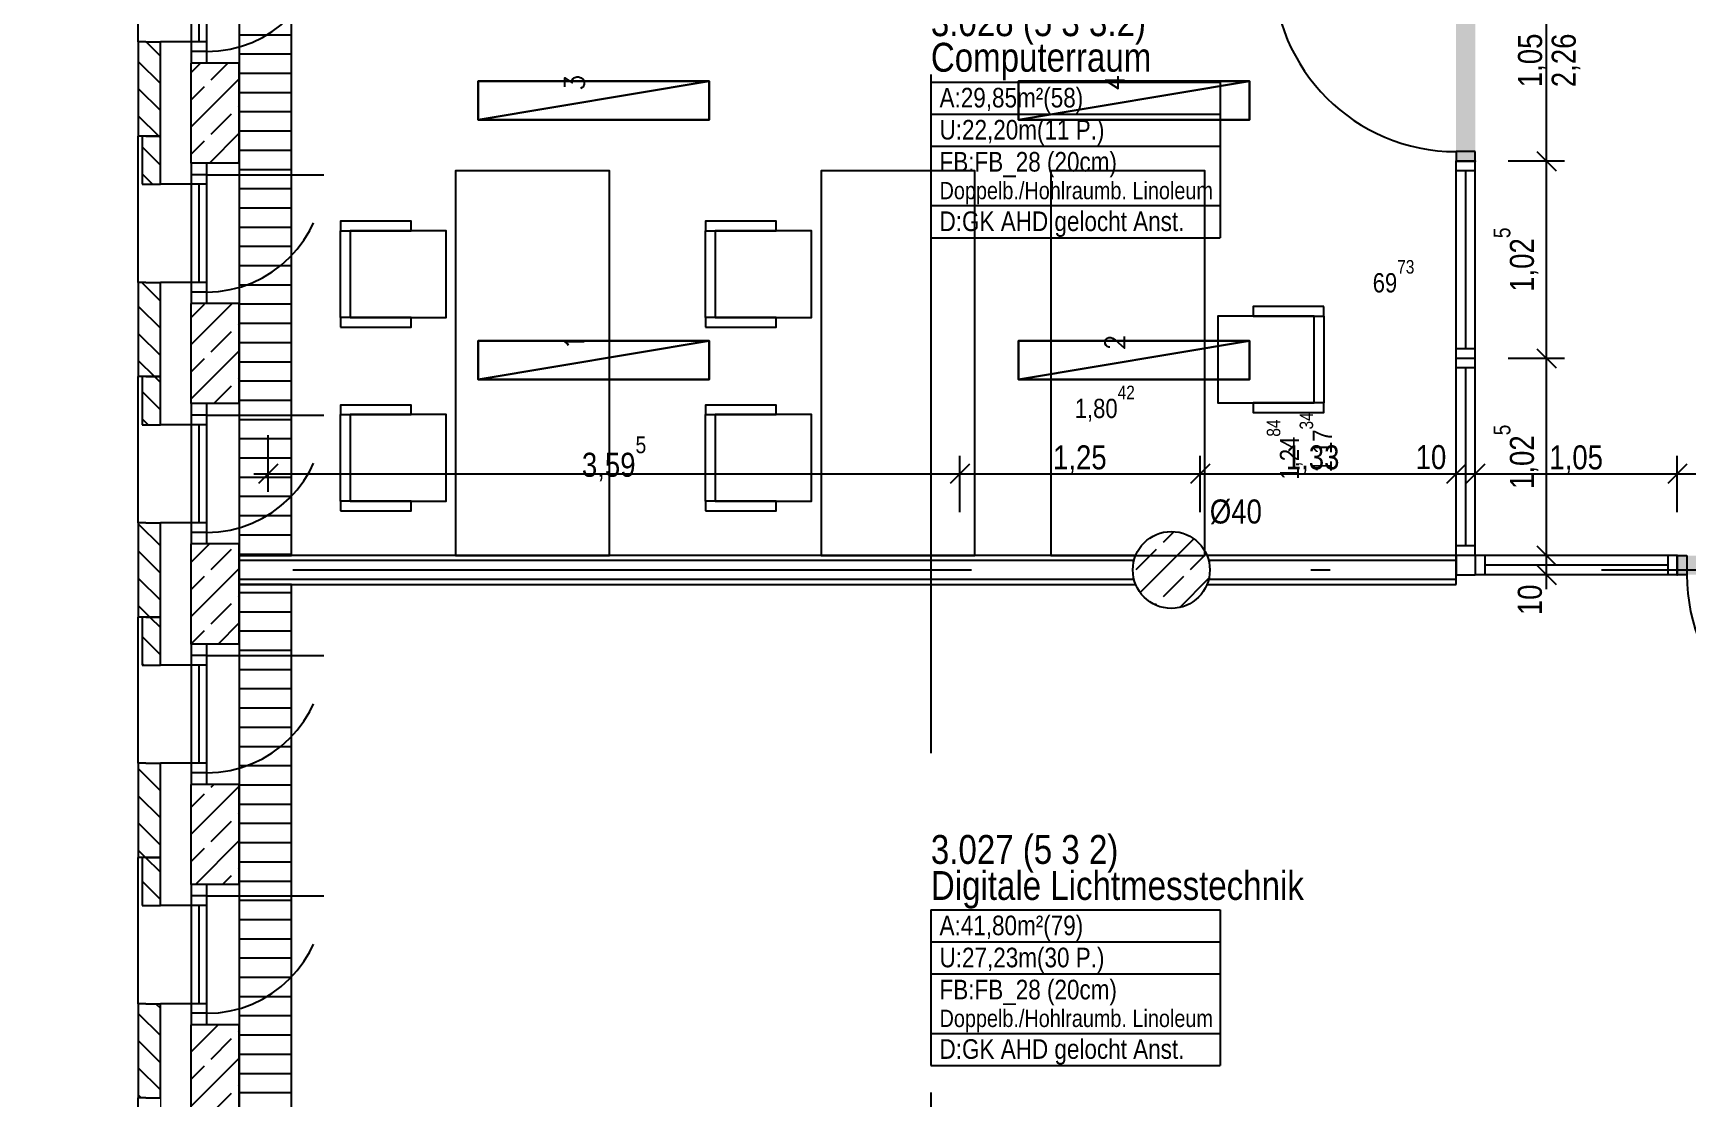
# Model space of a CAD drawing. Extents: x 0.1 to 69.2, y -3.1 to 71.7.
# Drawn here: x 25.14 to 33.74, y 6.28 to 11.82 of the extents above; entities that cross this region are included whole.
import ezdxf

# ---------------------------------------------------------------- set-up
doc = ezdxf.new("R2010")
doc.units = 0
doc.header["$MEASUREMENT"] = 0
doc.linetypes.add('Strichlinie oben', pattern=[0.0012, 0.0007, -0.0005])
doc.linetypes.add('Strichpunktlinie', pattern=[0.006703, 0.003528, -0.001764, 0, -0.001411])
for name, color, linetype in [('A11 Achsen.A', 7, 'Continuous'), ('A22 Stütze.TK', 7, 'Continuous'), ('A27 Unterzug.TK', 7, 'Continuous'), ('A33 Beton Schnitt.TK', 7, 'Continuous'), ('A35 Mauer Schnitt.TK', 7, 'Continuous'), ('A35 Mauer Schnitt_Versatzstein.TK', 7, 'Continuous'), ('A43 Glaswand.NK', 7, 'Continuous'), ('A43 Leichte Trennwand.NK', 7, 'Continuous'), ('A48 Fenster.TU', 7, 'Continuous'), ('A54 Heizung Konvektoren.HT', 7, 'Continuous'), ('A71 Bem100.TX', 7, 'Continuous'), ('A74 Raumstempel.TX', 7, 'Continuous'), ('Möbel Computerraum', 7, 'Continuous'), ('rexp_Leuchten', 7, 'Continuous'), ('rexp_Leuchten_3d', 7, 'Continuous'), ('rexp_Leuchten_Besch', 7, 'Continuous')]:
    doc.layers.add(name, color=color, linetype=linetype)
doc.layers.get('rexp_Leuchten').off()
doc.styles.add('ERSTELLTER_STIL_1', font='ARIALN.TTF')
doc.styles.get("Standard").update_dxf_attribs({"font": 'txt', "bigfont": 'BIGFONT.SHX'})
pattern_1 = [(0, (-18.97232, -5.88776), (0, 0.1), [])]
pattern_2 = [(135, (-18.97232, -5.88776), (0.07071068, 0.07071068), [])]
pattern_3 = [(45, (-18.97232, -5.88776), (-0.14142136, 0.14142136), []), (45, (-19.04303, -5.81705), (-0.14142136, 0.14142136), [0.15, -0.05])]

# ---------------------------------------------------------------- blocks, each defined once
blk = doc.blocks.new('rexp_lib_72')
at = {"layer": 'rexp_Leuchten_Besch', "flags": 8}
blk.add_attdef('Label', (0.05, 0.05), '', height=0.1, dxfattribs=at)

msp = doc.modelspace()

# ---------------------------------------------------------------- hatches: boundary and pattern name
at = {"layer": 'A22 Stütze.TK', "linetype": 'Continuous', "ltscale": 1000}
h = msp.add_hatch(dxfattribs=at)
h.set_pattern_fill('BETON__STAHLBETON_0003', color=256, scale=100, style=0, pattern_type=2)
h.set_pattern_definition(pattern_3)
h.paths.add_polyline_path([(31.0616, 8.8295, 0.414214), (31.2616, 9.0295, 0.414214), (31.0616, 9.2295, 0.414214), (30.8616, 9.0295, 0.414214)], flags=0)
at = {"layer": 'A33 Beton Schnitt.TK', "linetype": 'Continuous', "ltscale": 1000}
h = msp.add_hatch(dxfattribs=at)
h.set_pattern_fill('BETON__STAHLBETON_0003', color=256, scale=100, style=0, pattern_type=2)
h.set_pattern_definition(pattern_3)
h.paths.add_polyline_path([(25.9666, 11.1445), (26.0466, 11.1445), (26.2166, 11.1445), (26.2166, 11.6645), (26.0466, 11.6645), (25.9666, 11.6645)], flags=0)
h = msp.add_hatch(dxfattribs=at)
h.set_pattern_fill('BETON__STAHLBETON_0003', color=256, scale=100, style=0, pattern_type=2)
h.set_pattern_definition(pattern_3)
h.paths.add_polyline_path([(25.9666, 9.8945), (26.0466, 9.8945), (26.2166, 9.8945), (26.2166, 10.4145), (26.0466, 10.4145), (25.9666, 10.4145)], flags=0)
h = msp.add_hatch(dxfattribs=at)
h.set_pattern_fill('BETON__STAHLBETON_0003', color=256, scale=100, style=0, pattern_type=2)
h.set_pattern_definition(pattern_3)
h.paths.add_polyline_path([(25.9666, 8.6445), (26.0466, 8.6445), (26.2166, 8.6445), (26.2166, 9.1645), (26.0466, 9.1645), (25.9666, 9.1645)], flags=0)
h = msp.add_hatch(dxfattribs=at)
h.set_pattern_fill('BETON__STAHLBETON_0003', color=256, scale=100, style=0, pattern_type=2)
h.set_pattern_definition(pattern_3)
h.paths.add_polyline_path([(25.9666, 7.3945), (26.0466, 7.3945), (26.2166, 7.3945), (26.2166, 7.9145), (26.0466, 7.9145), (25.9666, 7.9145)], flags=0)
h = msp.add_hatch(dxfattribs=at)
h.set_pattern_fill('BETON__STAHLBETON_0003', color=256, scale=100, style=0, pattern_type=2)
h.set_pattern_definition(pattern_3)
h.paths.add_polyline_path([(26.0466, 6.6645), (25.9666, 6.6645), (25.9666, 6.1445), (26.0466, 6.1445), (26.2166, 6.1445), (26.2166, 6.6645)], flags=0)
at = {"layer": 'A35 Mauer Schnitt.TK', "linetype": 'Continuous', "ltscale": 1000}
h = msp.add_hatch(dxfattribs=at)
h.set_pattern_fill('MW_HLZ_0003', color=256, scale=100, style=0, pattern_type=2)
h.set_pattern_definition(pattern_2)
h.paths.add_polyline_path([(25.6916, 11.2845), (25.8066, 11.2845), (25.8066, 11.7745), (25.6916, 11.7745)], flags=0)
h = msp.add_hatch(dxfattribs=at)
h.set_pattern_fill('MW_HLZ_0003', color=256, scale=100, style=0, pattern_type=2)
h.set_pattern_definition(pattern_2)
h.paths.add_polyline_path([(25.6916, 10.0345), (25.8066, 10.0345), (25.8066, 10.5245), (25.6916, 10.5245)], flags=0)
h = msp.add_hatch(dxfattribs=at)
h.set_pattern_fill('MW_HLZ_0003', color=256, scale=100, style=0, pattern_type=2)
h.set_pattern_definition(pattern_2)
h.paths.add_polyline_path([(25.6916, 8.7845), (25.8066, 8.7845), (25.8066, 9.2745), (25.6916, 9.2745)], flags=0)
h = msp.add_hatch(dxfattribs=at)
h.set_pattern_fill('MW_HLZ_0003', color=256, scale=100, style=0, pattern_type=2)
h.set_pattern_definition(pattern_2)
h.paths.add_polyline_path([(25.6916, 7.5345), (25.8066, 7.5345), (25.8066, 8.0245), (25.6916, 8.0245)], flags=0)
h = msp.add_hatch(dxfattribs=at)
h.set_pattern_fill('MW_HLZ_0003', color=256, scale=100, style=0, pattern_type=2)
h.set_pattern_definition(pattern_2)
h.paths.add_polyline_path([(25.6916, 6.2845), (25.8066, 6.2845), (25.8066, 6.7745), (25.6916, 6.7745)], flags=0)
at = {"layer": 'A35 Mauer Schnitt_Versatzstein.TK', "linetype": 'Continuous', "ltscale": 1000}
h = msp.add_hatch(dxfattribs=at)
h.set_pattern_fill('MW_HLZ_0003', color=256, scale=100, style=0, pattern_type=2)
h.set_pattern_definition(pattern_2)
h.paths.add_polyline_path([(25.8066, 11.0345), (25.8066, 11.2845), (25.7116, 11.2845), (25.7116, 11.0345)], flags=0)
h = msp.add_hatch(dxfattribs=at)
h.set_pattern_fill('MW_HLZ_0003', color=256, scale=100, style=0, pattern_type=2)
h.set_pattern_definition(pattern_2)
h.paths.add_polyline_path([(25.8066, 9.7845), (25.8066, 10.0345), (25.7116, 10.0345), (25.7116, 9.7845)], flags=0)
h = msp.add_hatch(dxfattribs=at)
h.set_pattern_fill('MW_HLZ_0003', color=256, scale=100, style=0, pattern_type=2)
h.set_pattern_definition(pattern_2)
h.paths.add_polyline_path([(25.8066, 8.5345), (25.8066, 8.7845), (25.7116, 8.7845), (25.7116, 8.5345)], flags=0)
h = msp.add_hatch(dxfattribs=at)
h.set_pattern_fill('MW_HLZ_0003', color=256, scale=100, style=0, pattern_type=2)
h.set_pattern_definition(pattern_2)
h.paths.add_polyline_path([(25.8066, 7.2845), (25.8066, 7.5345), (25.7116, 7.5345), (25.7116, 7.2845)], flags=0)
at = {"layer": 'A43 Glaswand.NK', "linetype": 'Continuous', "lineweight": 13, "ltscale": 1000}
for points in [[(32.6416, 11.1545), (32.6416, 12.4045), (32.5416, 12.4045), (32.5416, 11.1545)], [(34.9416, 9.0045), (34.9416, 9.1045), (33.6916, 9.1045), (33.6916, 9.0045)]]:
    msp.add_hatch(color=254, dxfattribs=at).paths.add_polyline_path(points, flags=0)
at = {"layer": 'A54 Heizung Konvektoren.HT', "linetype": 'Continuous', "ltscale": 1000}
h = msp.add_hatch(dxfattribs=at)
h.set_pattern_fill('HOLZ_SCHALUNG_LIEGEND__1_A2', color=256, scale=100, style=0, pattern_type=2)
h.set_pattern_definition(pattern_1)
h.paths.add_polyline_path([(26.4886, 9.1045), (26.4886, 13.8295), (26.2166, 13.8295), (26.2166, 9.1045)], flags=0)
h = msp.add_hatch(dxfattribs=at)
h.set_pattern_fill('HOLZ_SCHALUNG_LIEGEND__1_A2', color=256, scale=100, style=0, pattern_type=2)
h.set_pattern_definition(pattern_1)
h.paths.add_polyline_path([(26.4886, 4.1845), (26.4886, 8.9545), (26.2166, 8.9545), (26.2166, 4.1845)], flags=0)

# ---------------------------------------------------------------- linework, layer by layer
at = {"layer": 'A11 Achsen.A', "linetype": 'Strichpunktlinie', "ltscale": 1000}
for p, q in [((29.8116, 66.0295), (29.8116, -2.3405)), ((19.6916, 9.0295), (61.1816, 9.0295))]:
    msp.add_line(p, q, dxfattribs=at)
at = {"layer": 'A22 Stütze.TK', "linetype": 'Continuous', "ltscale": 1000}
msp.add_circle((31.0616, 9.0295), 0.2, dxfattribs=at)
at = {"layer": 'A27 Unterzug.TK', "linetype": 'Continuous', "ltscale": 1000}
for p, q in [((26.0466, 11.6645), (25.9666, 11.6645)), ((26.2166, 11.6645), (26.0466, 11.6645)), ((26.0466, 11.1445), (25.9666, 11.1445)), ((26.2166, 11.1445), (26.0466, 11.1445)), ((26.0466, 10.4145), (25.9666, 10.4145)), ((26.2166, 10.4145), (26.0466, 10.4145)), ((26.0466, 9.8945), (25.9666, 9.8945)), ((26.2166, 9.8945), (26.0466, 9.8945)), ((26.0466, 9.1645), (25.9666, 9.1645)), ((26.2166, 9.1645), (26.0466, 9.1645)), ((32.6416, 9.1045), (32.5416, 9.1045)), ((32.6416, 9.1045), (32.6416, 9.0045)), ((26.0466, 8.6445), (25.9666, 8.6445)), ((26.2166, 8.6445), (26.0466, 8.6445)), ((26.0466, 7.9145), (25.9666, 7.9145)), ((26.2166, 7.9145), (26.0466, 7.9145)), ((26.0466, 7.3945), (25.9666, 7.3945)), ((26.2166, 7.3945), (26.0466, 7.3945)), ((26.0466, 6.6645), (25.9666, 6.6645)), ((26.2166, 6.6645), (26.0466, 6.6645))]:
    msp.add_line(p, q, dxfattribs=at)
at = {"layer": 'A33 Beton Schnitt.TK', "linetype": 'Continuous', "ltscale": 1000}
for p, q in [((25.9666, 12.3945), (25.9666, 11.6645)), ((26.0466, 12.3945), (26.0466, 11.6645)), ((26.2166, 12.3945), (26.2166, 11.6645)), ((26.0066, 12.2845), (26.0066, 11.7745)), ((25.9666, 11.7745), (25.8066, 11.7745)), ((26.0466, 11.7745), (25.9666, 11.7745)), ((25.9666, 11.1445), (25.9666, 11.6645)), ((26.0466, 11.6645), (25.9666, 11.6645)), ((26.0466, 11.6645), (25.9666, 11.6645)), ((26.0466, 11.6645), (25.9666, 11.6645)), ((26.0466, 11.1445), (25.9666, 11.1445)), ((26.0466, 11.1445), (25.9666, 11.1445)), ((25.9666, 11.1445), (25.9666, 10.4145)), ((26.0466, 11.1445), (25.9666, 11.1445)), ((26.0466, 11.1445), (26.0466, 10.4145)), ((26.2166, 11.1445), (26.2166, 10.4145)), ((25.9666, 11.0345), (25.8066, 11.0345)), ((26.0466, 11.0345), (25.9666, 11.0345)), ((26.0066, 11.0345), (26.0066, 10.5245)), ((25.9666, 10.5245), (25.8066, 10.5245)), ((26.0466, 10.5245), (25.9666, 10.5245)), ((25.9666, 9.8945), (25.9666, 10.4145)), ((26.0466, 10.4145), (25.9666, 10.4145)), ((26.0466, 10.4145), (25.9666, 10.4145)), ((26.0466, 10.4145), (25.9666, 10.4145)), ((26.0466, 9.8945), (25.9666, 9.8945)), ((26.0466, 9.8945), (25.9666, 9.8945)), ((25.9666, 9.8945), (25.9666, 9.1645)), ((26.0466, 9.8945), (25.9666, 9.8945)), ((26.0466, 9.8945), (26.0466, 9.1645)), ((26.2166, 9.8945), (26.2166, 9.1645)), ((25.9666, 9.7845), (25.8066, 9.7845)), ((26.0466, 9.7845), (25.9666, 9.7845)), ((26.0066, 9.7845), (26.0066, 9.2745)), ((25.9666, 9.2745), (25.8066, 9.2745)), ((26.0466, 9.2745), (25.9666, 9.2745)), ((25.9666, 8.6445), (25.9666, 9.1645)), ((26.0466, 9.1645), (25.9666, 9.1645)), ((26.0466, 9.1645), (25.9666, 9.1645)), ((26.0466, 9.1645), (25.9666, 9.1645)), ((26.0466, 8.6445), (25.9666, 8.6445)), ((26.0466, 8.6445), (25.9666, 8.6445)), ((25.9666, 8.6445), (25.9666, 7.9145)), ((26.0466, 8.6445), (25.9666, 8.6445)), ((26.0466, 8.6445), (26.0466, 7.9145)), ((26.2166, 8.6445), (26.2166, 7.9145)), ((25.9666, 8.5345), (25.8066, 8.5345)), ((26.0466, 8.5345), (25.9666, 8.5345)), ((26.0066, 8.5345), (26.0066, 8.0245)), ((25.9666, 8.0245), (25.8066, 8.0245)), ((26.0466, 8.0245), (25.9666, 8.0245)), ((25.9666, 7.3945), (25.9666, 7.9145)), ((26.0466, 7.9145), (25.9666, 7.9145)), ((26.0466, 7.9145), (25.9666, 7.9145)), ((26.0466, 7.9145), (25.9666, 7.9145)), ((26.0466, 7.3945), (25.9666, 7.3945)), ((26.0466, 7.3945), (25.9666, 7.3945)), ((25.9666, 7.3945), (25.9666, 6.6645)), ((26.0466, 7.3945), (25.9666, 7.3945)), ((26.0466, 7.3945), (26.0466, 6.6645)), ((26.2166, 7.3945), (26.2166, 6.6645)), ((25.9666, 7.2845), (25.8066, 7.2845)), ((26.0466, 7.2845), (25.9666, 7.2845)), ((26.0066, 7.2845), (26.0066, 6.7745)), ((25.9666, 6.7745), (25.8066, 6.7745)), ((26.0466, 6.7745), (25.9666, 6.7745)), ((25.9666, 6.1445), (25.9666, 6.6645)), ((26.0466, 6.6645), (25.9666, 6.6645)), ((26.0466, 6.6645), (25.9666, 6.6645)), ((26.0466, 6.6645), (25.9666, 6.6645))]:
    msp.add_line(p, q, dxfattribs=at)
at = {"layer": 'A33 Beton Schnitt.TK', "linetype": 'Continuous', "lineweight": 0, "ltscale": 1000, "flags": 128}
for points in [[(25.8066, 11.6645), (25.8066, 11.1445)], [(25.8066, 10.4145), (25.8066, 9.8945)], [(25.8066, 9.1645), (25.8066, 8.6445)], [(25.8066, 7.9145), (25.8066, 7.3945)], [(25.8066, 6.6645), (25.8066, 6.1445)]]:
    msp.add_lwpolyline(points, dxfattribs=at)
at = {"layer": 'A33 Beton Schnitt.TK', "linetype": 'Continuous', "ltscale": 1000, "flags": 128}
for points in [[(26.2166, 11.1445), (26.2166, 11.6645)], [(26.2166, 9.8945), (26.2166, 10.4145)], [(26.2166, 8.6445), (26.2166, 9.1645)], [(26.2166, 7.3945), (26.2166, 7.9145)], [(26.2166, 6.1445), (26.2166, 6.6645)]]:
    msp.add_lwpolyline(points, dxfattribs=at)
at = {"layer": 'A35 Mauer Schnitt.TK', "linetype": 'Continuous', "ltscale": 1000}
for p, q in [((25.6916, 11.7745), (25.6916, 12.5345)), ((25.7316, 11.7745), (25.6916, 11.7745)), ((25.7316, 11.7745), (25.8066, 11.7745)), ((25.7316, 11.2845), (25.6916, 11.2845)), ((25.6916, 10.5245), (25.6916, 11.2845)), ((25.7316, 11.2845), (25.8066, 11.2845)), ((25.7316, 10.5245), (25.6916, 10.5245)), ((25.7316, 10.5245), (25.8066, 10.5245)), ((25.7316, 10.0345), (25.6916, 10.0345)), ((25.6916, 9.2745), (25.6916, 10.0345)), ((25.7316, 10.0345), (25.8066, 10.0345)), ((25.7316, 9.2745), (25.6916, 9.2745)), ((25.7316, 9.2745), (25.8066, 9.2745)), ((25.7316, 8.7845), (25.6916, 8.7845)), ((25.6916, 8.0245), (25.6916, 8.7845)), ((25.7316, 8.7845), (25.8066, 8.7845)), ((25.7316, 8.0245), (25.6916, 8.0245)), ((25.7316, 8.0245), (25.8066, 8.0245)), ((25.7316, 7.5345), (25.6916, 7.5345)), ((25.6916, 6.7745), (25.6916, 7.5345)), ((25.7316, 7.5345), (25.8066, 7.5345)), ((25.7316, 6.7745), (25.6916, 6.7745)), ((25.7316, 6.7745), (25.8066, 6.7745)), ((25.7316, 6.2845), (25.6916, 6.2845)), ((25.6916, 5.5245), (25.6916, 6.2845)), ((25.7316, 6.2845), (25.8066, 6.2845))]:
    msp.add_line(p, q, dxfattribs=at)
at = {"layer": 'A35 Mauer Schnitt.TK', "linetype": 'Continuous', "ltscale": 1000, "flags": 128}
for points in [[(25.6916, 11.7745), (25.6916, 11.2845)], [(25.8066, 11.2845), (25.8066, 11.7745)], [(25.6916, 10.5245), (25.6916, 10.0345)], [(25.8066, 10.0345), (25.8066, 10.5245)], [(25.6916, 9.2745), (25.6916, 8.7845)], [(25.8066, 8.7845), (25.8066, 9.2745)], [(25.6916, 8.0245), (25.6916, 7.5345)], [(25.8066, 7.5345), (25.8066, 8.0245)], [(25.6916, 6.7745), (25.6916, 6.2845)], [(25.8066, 6.2845), (25.8066, 6.7745)]]:
    msp.add_lwpolyline(points, dxfattribs=at)
at = {"layer": 'A35 Mauer Schnitt_Versatzstein.TK', "linetype": 'Continuous', "ltscale": 1000, "flags": 128}
for points in [[(25.8066, 11.2845), (25.7116, 11.2845)], [(25.7116, 11.2845), (25.7116, 11.0345)], [(25.8066, 11.0345), (25.8066, 11.2845)], [(25.7116, 11.0345), (25.8066, 11.0345)], [(25.8066, 10.0345), (25.7116, 10.0345)], [(25.7116, 10.0345), (25.7116, 9.7845)], [(25.8066, 9.7845), (25.8066, 10.0345)], [(25.7116, 9.7845), (25.8066, 9.7845)], [(25.8066, 8.7845), (25.7116, 8.7845)], [(25.7116, 8.7845), (25.7116, 8.5345)], [(25.8066, 8.5345), (25.8066, 8.7845)], [(25.7116, 8.5345), (25.8066, 8.5345)], [(25.8066, 7.5345), (25.7116, 7.5345)], [(25.7116, 7.5345), (25.7116, 7.2845)], [(25.8066, 7.2845), (25.8066, 7.5345)], [(25.7116, 7.2845), (25.8066, 7.2845)]]:
    msp.add_lwpolyline(points, dxfattribs=at)
at = {"layer": 'A43 Leichte Trennwand.NK', "linetype": 'Continuous', "ltscale": 1000}
for p, q in [((32.6416, 11.2045), (32.5416, 11.2045)), ((32.5416, 11.2045), (32.5416, 11.1545)), ((32.6416, 11.1545), (32.6416, 11.2045)), ((32.6416, 11.1545), (32.5416, 11.1545)), ((32.5416, 10.1295), (32.5416, 11.1545)), ((32.6416, 11.1545), (32.5416, 11.1545)), ((32.5416, 11.1545), (32.6416, 11.1545)), ((32.5416, 11.1545), (32.6416, 11.1545)), ((32.6416, 11.1045), (32.5416, 11.1045)), ((32.5916, 10.1795), (32.5916, 11.1045)), ((32.6416, 10.1295), (32.6416, 11.1545)), ((32.6416, 10.1295), (32.6416, 11.1545)), ((32.6416, 10.1795), (32.5416, 10.1795)), ((32.6416, 10.1295), (32.5416, 10.1295)), ((32.6416, 10.1295), (32.5416, 10.1295)), ((32.6416, 10.1295), (32.5416, 10.1295)), ((32.5416, 9.1045), (32.5416, 10.1295)), ((32.6416, 10.1295), (32.5416, 10.1295)), ((32.6416, 10.0795), (32.5416, 10.0795)), ((32.5916, 9.1545), (32.5916, 10.0795)), ((32.6416, 9.1045), (32.6416, 10.1295)), ((32.6416, 9.1045), (32.6416, 10.1295)), ((32.6416, 9.1545), (32.5416, 9.1545)), ((30.8616, 9.0795), (26.2166, 9.0795)), ((30.868, 9.0795), (30.8616, 9.0795)), ((31.2616, 9.0795), (31.2553, 9.0795)), ((32.5416, 9.0795), (31.2616, 9.0795)), ((32.6416, 9.1045), (32.5416, 9.1045)), ((32.6416, 9.1045), (32.5416, 9.1045)), ((33.6916, 9.1045), (32.6416, 9.1045)), ((32.6416, 9.1045), (32.6416, 9.0045)), ((33.6916, 9.1045), (32.6416, 9.1045)), ((32.6416, 9.1045), (32.6416, 9.0045)), ((32.6916, 9.1045), (32.6916, 9.0045)), ((33.6416, 9.0545), (32.6916, 9.0545)), ((33.6416, 9.1045), (33.6416, 9.0045)), ((33.6916, 9.1045), (33.6916, 9.0045)), ((33.6916, 9.1045), (33.6916, 9.0045)), ((33.6916, 9.1045), (33.7416, 9.1045)), ((33.6916, 9.0045), (33.6916, 9.1045)), ((33.6916, 9.0045), (33.6916, 9.1045)), ((33.7416, 9.1045), (33.7416, 9.0045)), ((30.8616, 8.9795), (26.2166, 8.9795)), ((30.868, 8.9795), (30.8616, 8.9795)), ((31.2616, 8.9795), (31.2553, 8.9795)), ((32.5416, 8.9795), (31.2616, 8.9795)), ((33.6916, 9.0045), (32.6416, 9.0045)), ((33.7416, 9.0045), (33.6916, 9.0045))]:
    msp.add_line(p, q, dxfattribs=at)
at = {"layer": 'A43 Leichte Trennwand.NK', "linetype": 'Continuous', "ltscale": 1000, "flags": 128}
for points in [[(30.8762, 9.1045), (26.2166, 9.1045)], [(26.2166, 9.1045), (26.2166, 8.9545)], [(32.5416, 9.1045), (31.247, 9.1045)], [(32.5416, 8.9545), (32.5416, 9.1045)], [(32.5416, 9.1045), (32.5416, 9.0045)], [(26.2166, 8.9545), (30.8762, 8.9545)], [(31.247, 8.9545), (32.5416, 8.9545)], [(32.5416, 9.0045), (32.6416, 9.0045)]]:
    msp.add_lwpolyline(points, dxfattribs=at)
at = {"layer": 'A43 Leichte Trennwand.NK', "linetype": 'Continuous', "ltscale": 1000}
for centre in [(32.5416, 12.1545), (34.6916, 9.0045)]:
    msp.add_arc(centre, 0.95, 180, 270, dxfattribs=at)
for p in [(32.5416, 11.1545), (32.6416, 11.1545), (33.6916, 9.1045), (33.6916, 9.0045)]:
    msp.add_point(p, dxfattribs=at)
at = {"layer": 'A48 Fenster.TU', "linetype": 'Continuous', "ltscale": 1000}
for p, q in [((26.0466, 11.7245), (25.9666, 11.7245)), ((26.0466, 11.0845), (25.9666, 11.0845)), ((26.0466, 10.4745), (25.9666, 10.4745)), ((26.0466, 9.8345), (25.9666, 9.8345)), ((26.0466, 9.2245), (25.9666, 9.2245)), ((26.0466, 8.5845), (25.9666, 8.5845)), ((26.0466, 7.9745), (25.9666, 7.9745)), ((26.0466, 7.3345), (25.9666, 7.3345)), ((26.0466, 6.7245), (25.9666, 6.7245))]:
    msp.add_line(p, q, dxfattribs=at)
at = {"layer": 'A48 Fenster.TU', "linetype": 'Strichlinie oben', "ltscale": 1000}
for p, q in [((26.0466, 11.0845), (26.6566, 11.0845)), ((26.0466, 9.8345), (26.6566, 9.8345)), ((26.0466, 8.5845), (26.6566, 8.5845)), ((26.0466, 7.3345), (26.6566, 7.3345))]:
    msp.add_line(p, q, dxfattribs=at)
for centre in [(26.0466, 12.3345), (26.0466, 11.0845), (26.0466, 9.8345), (26.0466, 8.5845), (26.0466, 7.3345)]:
    msp.add_arc(centre, 0.61, 270, 0, dxfattribs=at)
at = {"layer": 'A54 Heizung Konvektoren.HT', "linetype": 'Continuous', "ltscale": 1000}
for p, q in [((26.2166, 13.8295), (26.2166, 9.1045)), ((26.4886, 9.1045), (26.4886, 13.8295)), ((26.2166, 9.1045), (26.4886, 9.1045)), ((26.4886, 8.9545), (26.2166, 8.9545)), ((26.2166, 8.9545), (26.2166, 4.1845)), ((26.4886, 4.1845), (26.4886, 8.9545))]:
    msp.add_line(p, q, dxfattribs=at)
at = {"layer": 'A71 Bem100.TX', "linetype": 'Continuous', "ltscale": 1000}
for p, q in [((33.0116, 11.1545), (33.0116, 12.2045)), ((32.9616, 11.2045), (33.0616, 11.1045)), ((33.1054, 11.1545), (32.8116, 11.1545)), ((33.0116, 10.1295), (33.0116, 11.1545)), ((32.9616, 10.1795), (33.0616, 10.0795)), ((33.1054, 10.1295), (32.8116, 10.1295)), ((33.0116, 9.1045), (33.0116, 10.1295)), ((26.3666, 9.4357), (26.3666, 9.7295)), ((32.5416, 9.4357), (32.5416, 9.7295)), ((32.6416, 9.4357), (32.6416, 9.7295)), ((26.4166, 9.5795), (26.3166, 9.4795)), ((30.0116, 9.5795), (29.9116, 9.4795)), ((29.9616, 9.3295), (29.9616, 9.6232)), ((31.2616, 9.5795), (31.1616, 9.4795)), ((31.2116, 9.3295), (31.2116, 9.6232)), ((32.5916, 9.5795), (32.4916, 9.4795)), ((32.6916, 9.5795), (32.5916, 9.4795)), ((33.7416, 9.5795), (33.6416, 9.4795)), ((33.6916, 9.3295), (33.6916, 9.6232)), ((26.2916, 9.5295), (26.3666, 9.5295)), ((26.3666, 9.5295), (29.9616, 9.5295)), ((29.9616, 9.5295), (31.2116, 9.5295)), ((31.2116, 9.5295), (32.5416, 9.5295)), ((32.5416, 9.5295), (32.6416, 9.5295)), ((32.6416, 9.5295), (33.6916, 9.5295)), ((33.6916, 9.5295), (34.7416, 9.5295)), ((32.9616, 9.1545), (33.0616, 9.0545)), ((33.2116, 9.1045), (32.9179, 9.1045)), ((32.9616, 9.0545), (33.0616, 8.9545)), ((33.0116, 9.0045), (33.0116, 9.1045)), ((33.2116, 9.0045), (32.9179, 9.0045)), ((33.0116, 8.9295), (33.0116, 9.0045))]:
    msp.add_line(p, q, dxfattribs=at)
msp.add_point((31.3981, 9.3361), dxfattribs=at)
at = {"layer": 'A74 Raumstempel.TX', "linetype": 'Continuous', "ltscale": 1000}
for p, q in [((29.8117, 11.5662), (31.3156, 11.5662)), ((29.8117, 11.5662), (29.8117, 10.7568)), ((31.3156, 11.5662), (31.3156, 10.7568)), ((29.8117, 11.3994), (31.3156, 11.3994)), ((29.8117, 11.2327), (31.3156, 11.2327)), ((29.8117, 10.9235), (31.3156, 10.9235)), ((29.8117, 10.7568), (31.3156, 10.7568)), ((29.8117, 7.2625), (31.3157, 7.2625)), ((29.8117, 7.2625), (29.8117, 6.4531)), ((31.3157, 7.2625), (31.3157, 6.4531)), ((29.8117, 7.0958), (31.3157, 7.0958)), ((29.8117, 6.9291), (31.3157, 6.9291)), ((29.8117, 6.6198), (31.3157, 6.6198)), ((29.8117, 6.4531), (31.3157, 6.4531))]:
    msp.add_line(p, q, dxfattribs=at)
at = {"layer": 'Möbel Computerraum'}
for points in [[(27.3404, 9.1045), (28.1403, 9.1045), (28.1403, 11.1045), (27.3404, 11.1045)], [(29.2409, 9.1045), (30.0409, 9.1045), (30.0409, 11.1045), (29.2409, 11.1045)], [(30.4358, 9.1045), (31.2358, 9.1045), (31.2358, 11.1045), (30.4358, 11.1045)], [(26.7427, 10.7922), (27.1097, 10.7922), (27.1097, 10.8422), (26.7427, 10.8422)], [(28.6403, 10.7922), (29.0072, 10.7922), (29.0072, 10.8422), (28.6403, 10.8422)], [(26.7927, 10.3421), (26.7427, 10.3421), (26.7427, 10.7922), (26.7927, 10.7922)], [(26.7927, 10.3421), (27.2928, 10.3421), (27.2928, 10.7922), (26.7927, 10.7922)], [(28.6903, 10.3421), (28.6403, 10.3421), (28.6403, 10.7922), (28.6903, 10.7922)], [(28.6903, 10.3421), (29.1904, 10.3421), (29.1904, 10.7922), (28.6903, 10.7922)], [(26.7427, 10.2921), (27.1097, 10.2921), (27.1097, 10.3421), (26.7427, 10.3421)], [(28.6403, 10.2921), (29.0072, 10.2921), (29.0072, 10.3421), (28.6403, 10.3421)], [(31.804, 10.3488), (31.304, 10.3488), (31.304, 9.8988), (31.804, 9.8988)], [(31.854, 10.3988), (31.4871, 10.3988), (31.4871, 10.3488), (31.854, 10.3488)], [(31.804, 10.3488), (31.854, 10.3488), (31.854, 9.8988), (31.804, 9.8988)], [(26.7427, 9.8369), (27.1097, 9.8369), (27.1097, 9.887), (26.7427, 9.887)], [(28.6403, 9.8369), (29.0072, 9.8369), (29.0072, 9.887), (28.6403, 9.887)], [(31.854, 9.8988), (31.4871, 9.8988), (31.4871, 9.8487), (31.854, 9.8487)], [(26.7927, 9.3869), (26.7427, 9.3869), (26.7427, 9.8369), (26.7927, 9.8369)], [(26.7927, 9.3869), (27.2928, 9.3869), (27.2928, 9.8369), (26.7927, 9.8369)], [(28.6903, 9.3869), (28.6403, 9.3869), (28.6403, 9.8369), (28.6903, 9.8369)], [(28.6903, 9.3869), (29.1904, 9.3869), (29.1904, 9.8369), (28.6903, 9.8369)], [(26.7427, 9.3369), (27.1097, 9.3369), (27.1097, 9.3869), (26.7427, 9.3869)], [(28.6403, 9.3369), (29.0072, 9.3369), (29.0072, 9.3869), (28.6403, 9.3869)]]:
    msp.add_lwpolyline(points, close=True, dxfattribs=at)

# ---------------------------------------------------------------- block references
at = {"layer": 'rexp_Leuchten'}
ref = msp.add_blockref('rexp_lib_72', (28.0588, 11.47, 2.83), dxfattribs=dict(at, rotation=89.99999999999999))
ref.add_attrib('Label', '3', (28.0088, 11.52, 2.83), dxfattribs={"layer": 'rexp_Leuchten_Besch', "height": 0.1, "rotation": 90})
ref = msp.add_blockref('rexp_lib_72', (30.8678, 11.47, 2.83), dxfattribs=dict(at, rotation=89.99999999999999))
ref.add_attrib('Label', '4', (30.8178, 11.52, 2.83), dxfattribs={"layer": 'rexp_Leuchten_Besch', "height": 0.1, "rotation": 90})
ref = msp.add_blockref('rexp_lib_72', (30.8678, 10.12, 2.83), dxfattribs=dict(at, rotation=89.99999999999999))
ref.add_attrib('Label', '2', (30.8178, 10.17, 2.83), dxfattribs={"layer": 'rexp_Leuchten_Besch', "height": 0.1, "rotation": 90})
ref = msp.add_blockref('rexp_lib_72', (28.0588, 10.12, 2.83), dxfattribs=dict(at, rotation=89.99999999999999))
ref.add_attrib('Label', '1', (28.0088, 10.17, 2.83), dxfattribs={"layer": 'rexp_Leuchten_Besch', "height": 0.1, "rotation": 90})

# ---------------------------------------------------------------- texts
at = {"linetype": 'Continuous', "attachment_point": 7, "rotation": 90, "style": 'ERSTELLTER_STIL_1'}
for s, insert, char_height in [('{1,02\\A1{\\H0.7x;\\S5^  ;}}', (32.9696, 10.4756), 0.125), ('{1,24\\A1{\\H0.7x;\\S84^  ;}}', (31.7445, 9.4994), 0.1), ('{1,17\\A1{\\H0.7x;\\S34^  ;}}', (31.9151, 9.5369), 0.1), ('{1,02\\A1{\\H0.7x;\\S5^  ;}}', (32.9696, 9.4506), 0.125)]:
    msp.add_mtext(s, dxfattribs=dict(at, insert=insert, char_height=char_height))
at = {"linetype": 'Continuous', "attachment_point": 7, "style": 'ERSTELLTER_STIL_1'}
for s, insert, char_height in [('{69\\A1{\\H0.7x;\\S73^  ;}}', (32.1083, 10.4711), 0.1), ('{1,80\\A1{\\H0.7x;\\S42^  ;}}', (30.5595, 9.8008), 0.1), ('{3,59\\A1{\\H0.7x;\\S5^  ;}}', (27.9977, 9.4906), 0.125)]:
    msp.add_mtext(s, dxfattribs=dict(at, insert=insert, char_height=char_height))
at = {"layer": 'A71 Bem100.TX', "linetype": 'Continuous', "char_height": 0.125, "attachment_point": 7, "rotation": 90, "style": 'ERSTELLTER_STIL_1'}
for s, insert in [('{1,05}', (33.0119, 11.5395)), ('{2,26}', (33.1869, 11.5395)), ('{10}', (32.9893, 8.7945))]:
    msp.add_mtext(s, dxfattribs=dict(at, insert=insert))
at = {"layer": 'A71 Bem100.TX', "linetype": 'Continuous', "char_height": 0.125, "attachment_point": 7, "style": 'ERSTELLTER_STIL_1'}
for s, insert in [('{1,25}', (30.4466, 9.5292)), ('{1,33}', (31.6566, 9.5292)), ('{10}', (32.3316, 9.5518)), ('{1,05}', (33.0266, 9.5292)), ('{Ø40}', (31.2616, 9.2662))]:
    msp.add_mtext(s, dxfattribs=dict(at, insert=insert))
at = {"layer": 'A74 Raumstempel.TX', "linetype": 'Continuous', "style": 'ERSTELLTER_STIL_1'}
for s, insert, char_height, attachment_point in [('{3.028 (5 3 3.2)}', (29.8117, 11.7598), 0.15, 7), ('{Computerraum}', (29.8117, 11.5748), 0.15, 7), ('{A:29,85m²(58)}', (29.8567, 11.536), 0.102, 1), ('{U:22,20m(11 P.)}', (29.8567, 11.3693), 0.102, 1), ('{FB:FB_28 (20cm)}', (29.8567, 11.2026), 0.102, 1), ('{Doppelb./Hohlraumb. Linoleum}', (29.8567, 11.0469), 0.09, 1), ('{D:GK AHD gelocht Anst.}', (29.8567, 10.8934), 0.102, 1), ('{3.027 (5 3 2)}', (29.8117, 7.4562), 0.15, 7), ('{Digitale Lichtmesstechnik}', (29.8117, 7.2687), 0.15, 7), ('{A:41,80m²(79)}', (29.8567, 7.2323), 0.102, 1), ('{U:27,23m(30 P.)}', (29.8567, 7.0656), 0.102, 1), ('{FB:FB_28 (20cm)}', (29.8567, 6.8989), 0.102, 1), ('{Doppelb./Hohlraumb. Linoleum}', (29.8567, 6.7432), 0.09, 1), ('{D:GK AHD gelocht Anst.}', (29.8567, 6.5897), 0.102, 1)]:
    msp.add_mtext(s, dxfattribs=dict(at, insert=insert, char_height=char_height, attachment_point=attachment_point))

# ---------------------------------------------------------------- meshes
at = {"layer": 'rexp_Leuchten_3d', "color": 9, "true_color": 0xcacaca}
mesh = msp.add_polyface(dxfattribs=at)
corners = [(28.6588, 11.57, 2.775), (28.6588, 11.37, 2.775), (27.4588, 11.37, 2.775), (27.4588, 11.57, 2.775), (28.6588, 11.57, 2.83), (27.4588, 11.57, 2.83), (27.4588, 11.37, 2.83), (28.6588, 11.37, 2.83)]
mesh.append_faces([[corners[k] for k in face] for face in [(0, 2, 3, 0)]], dxfattribs={"vtx0": -1, "vtx3": -1, "color": 9})
mesh.append_faces([[corners[k] for k in face] for face in [(0, 1, 2, 0)]], dxfattribs={"vtx2": -1, "vtx3": -1, "color": 9})
at = {"layer": 'rexp_Leuchten_3d', "color": 253, "true_color": 0xa8a8a8}
mesh = msp.add_polyface(dxfattribs=at)
corners = [(28.6588, 11.57, 2.775), (28.6588, 11.37, 2.775), (27.4588, 11.37, 2.775), (27.4588, 11.57, 2.775), (28.6588, 11.57, 2.83), (27.4588, 11.57, 2.83), (27.4588, 11.37, 2.83), (28.6588, 11.37, 2.83)]
mesh.append_faces([[corners[k] for k in face] for face in [(0, 5, 4, 0), (3, 6, 5, 3), (2, 7, 6, 2), (1, 4, 7, 1)]], dxfattribs={"vtx0": -1, "vtx3": -1, "color": 253})
mesh.append_faces([[corners[k] for k in face] for face in [(7, 4, 6, 7)]], dxfattribs={"vtx1": -1, "vtx3": -1, "color": 253})
mesh.append_faces([[corners[k] for k in face] for face in [(4, 5, 6, 4), (0, 3, 5, 0), (3, 2, 6, 3), (2, 1, 7, 2), (1, 0, 4, 1)]], dxfattribs={"vtx2": -1, "vtx3": -1, "color": 253})
at = {"layer": 'rexp_Leuchten_3d', "color": 9, "true_color": 0xcacaca}
mesh = msp.add_polyface(dxfattribs=at)
corners = [(31.4678, 11.57, 2.775), (31.4678, 11.37, 2.775), (30.2678, 11.37, 2.775), (30.2678, 11.57, 2.775), (31.4678, 11.57, 2.83), (30.2678, 11.57, 2.83), (30.2678, 11.37, 2.83), (31.4678, 11.37, 2.83)]
mesh.append_faces([[corners[k] for k in face] for face in [(0, 2, 3, 0)]], dxfattribs={"vtx0": -1, "vtx3": -1, "color": 9})
mesh.append_faces([[corners[k] for k in face] for face in [(0, 1, 2, 0)]], dxfattribs={"vtx2": -1, "vtx3": -1, "color": 9})
at = {"layer": 'rexp_Leuchten_3d', "color": 253, "true_color": 0xa8a8a8}
mesh = msp.add_polyface(dxfattribs=at)
corners = [(31.4678, 11.57, 2.775), (31.4678, 11.37, 2.775), (30.2678, 11.37, 2.775), (30.2678, 11.57, 2.775), (31.4678, 11.57, 2.83), (30.2678, 11.57, 2.83), (30.2678, 11.37, 2.83), (31.4678, 11.37, 2.83)]
mesh.append_faces([[corners[k] for k in face] for face in [(0, 5, 4, 0), (3, 6, 5, 3), (2, 7, 6, 2), (1, 4, 7, 1)]], dxfattribs={"vtx0": -1, "vtx3": -1, "color": 253})
mesh.append_faces([[corners[k] for k in face] for face in [(7, 4, 6, 7)]], dxfattribs={"vtx1": -1, "vtx3": -1, "color": 253})
mesh.append_faces([[corners[k] for k in face] for face in [(4, 5, 6, 4), (0, 3, 5, 0), (3, 2, 6, 3), (2, 1, 7, 2), (1, 0, 4, 1)]], dxfattribs={"vtx2": -1, "vtx3": -1, "color": 253})
at = {"layer": 'rexp_Leuchten_3d', "color": 9, "true_color": 0xcacaca}
mesh = msp.add_polyface(dxfattribs=at)
corners = [(28.6588, 10.22, 2.775), (28.6588, 10.02, 2.775), (27.4588, 10.02, 2.775), (27.4588, 10.22, 2.775), (28.6588, 10.22, 2.83), (27.4588, 10.22, 2.83), (27.4588, 10.02, 2.83), (28.6588, 10.02, 2.83)]
mesh.append_faces([[corners[k] for k in face] for face in [(0, 2, 3, 0)]], dxfattribs={"vtx0": -1, "vtx3": -1, "color": 9})
mesh.append_faces([[corners[k] for k in face] for face in [(0, 1, 2, 0)]], dxfattribs={"vtx2": -1, "vtx3": -1, "color": 9})
at = {"layer": 'rexp_Leuchten_3d', "color": 253, "true_color": 0xa8a8a8}
mesh = msp.add_polyface(dxfattribs=at)
corners = [(28.6588, 10.22, 2.775), (28.6588, 10.02, 2.775), (27.4588, 10.02, 2.775), (27.4588, 10.22, 2.775), (28.6588, 10.22, 2.83), (27.4588, 10.22, 2.83), (27.4588, 10.02, 2.83), (28.6588, 10.02, 2.83)]
mesh.append_faces([[corners[k] for k in face] for face in [(0, 5, 4, 0), (3, 6, 5, 3), (2, 7, 6, 2), (1, 4, 7, 1)]], dxfattribs={"vtx0": -1, "vtx3": -1, "color": 253})
mesh.append_faces([[corners[k] for k in face] for face in [(7, 4, 6, 7)]], dxfattribs={"vtx1": -1, "vtx3": -1, "color": 253})
mesh.append_faces([[corners[k] for k in face] for face in [(4, 5, 6, 4), (0, 3, 5, 0), (3, 2, 6, 3), (2, 1, 7, 2), (1, 0, 4, 1)]], dxfattribs={"vtx2": -1, "vtx3": -1, "color": 253})
at = {"layer": 'rexp_Leuchten_3d', "color": 9, "true_color": 0xcacaca}
mesh = msp.add_polyface(dxfattribs=at)
corners = [(31.4678, 10.22, 2.775), (31.4678, 10.02, 2.775), (30.2678, 10.02, 2.775), (30.2678, 10.22, 2.775), (31.4678, 10.22, 2.83), (30.2678, 10.22, 2.83), (30.2678, 10.02, 2.83), (31.4678, 10.02, 2.83)]
mesh.append_faces([[corners[k] for k in face] for face in [(0, 2, 3, 0)]], dxfattribs={"vtx0": -1, "vtx3": -1, "color": 9})
mesh.append_faces([[corners[k] for k in face] for face in [(0, 1, 2, 0)]], dxfattribs={"vtx2": -1, "vtx3": -1, "color": 9})
at = {"layer": 'rexp_Leuchten_3d', "color": 253, "true_color": 0xa8a8a8}
mesh = msp.add_polyface(dxfattribs=at)
corners = [(31.4678, 10.22, 2.775), (31.4678, 10.02, 2.775), (30.2678, 10.02, 2.775), (30.2678, 10.22, 2.775), (31.4678, 10.22, 2.83), (30.2678, 10.22, 2.83), (30.2678, 10.02, 2.83), (31.4678, 10.02, 2.83)]
mesh.append_faces([[corners[k] for k in face] for face in [(0, 5, 4, 0), (3, 6, 5, 3), (2, 7, 6, 2), (1, 4, 7, 1)]], dxfattribs={"vtx0": -1, "vtx3": -1, "color": 253})
mesh.append_faces([[corners[k] for k in face] for face in [(7, 4, 6, 7)]], dxfattribs={"vtx1": -1, "vtx3": -1, "color": 253})
mesh.append_faces([[corners[k] for k in face] for face in [(4, 5, 6, 4), (0, 3, 5, 0), (3, 2, 6, 3), (2, 1, 7, 2), (1, 0, 4, 1)]], dxfattribs={"vtx2": -1, "vtx3": -1, "color": 253})

doc.saveas('drawing.dxf')
